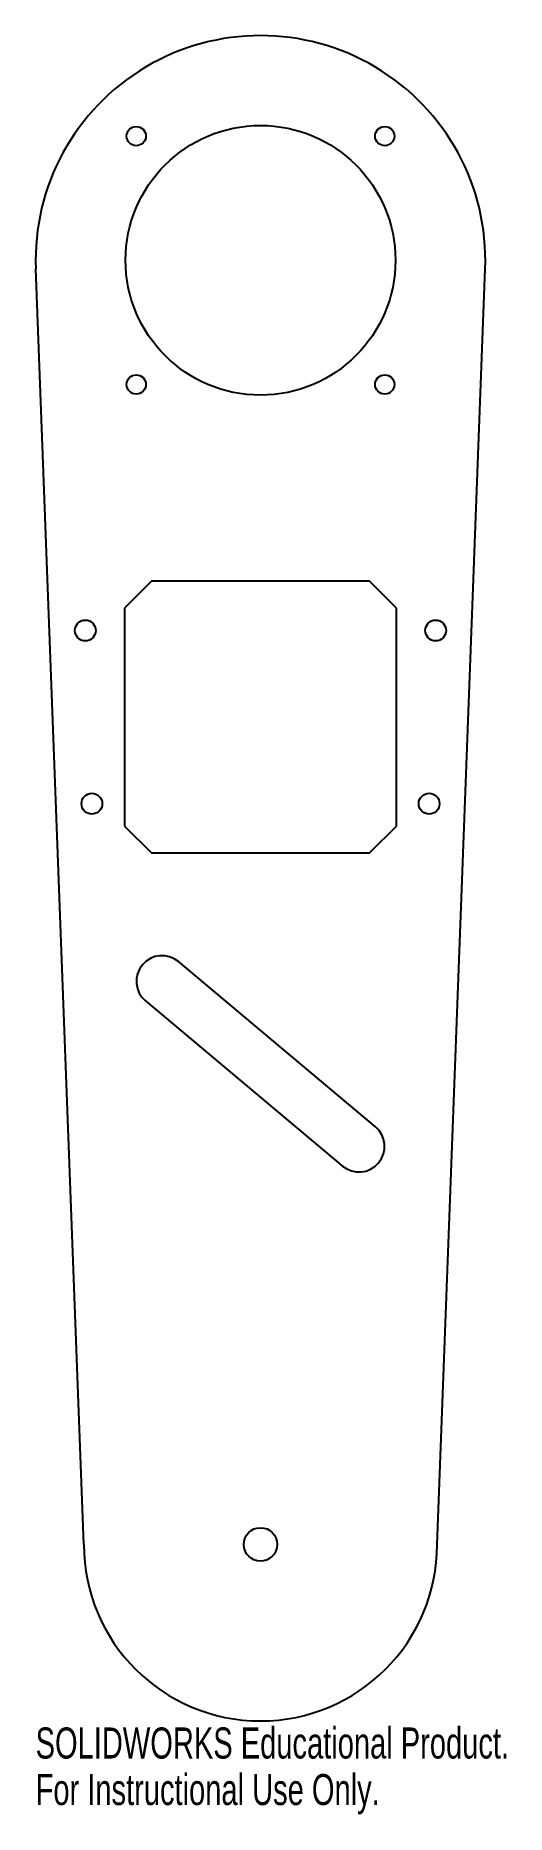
# Model space of a CAD drawing. Header units: millimetres. Extents: x -35 to 38, y -42 to 235.
import ezdxf

# ---------------------------------------------------------------- set-up
doc = ezdxf.new("R2010")
doc.units = ezdxf.units.MM
doc.styles.add('SLDTEXTSTYLE0', font='TXT', dxfattribs={"width": 0.7})

msp = doc.modelspace()

# ---------------------------------------------------------------- linework, layer by layer
at = {"color": 7, "linetype": 'Continuous', "lineweight": 25}
for p, q in [((-27.5, 0), (-34.98, 198.68)), ((27.5, 0), (34.98, 198.68)), ((-16.98, 150), (-21.15, 145.83)), ((16.98, 150), (-16.98, 150)), ((21.15, 145.83), (16.98, 150)), ((-21.15, 145.83), (-21.15, 111.87)), ((21.15, 111.87), (21.15, 145.83)), ((-21.15, 111.87), (-16.98, 107.7)), ((16.98, 107.7), (21.15, 111.87)), ((-16.98, 107.7), (16.98, 107.7)), ((17.89, 65.05), (-12.75, 90.76)), ((-17.89, 84.64), (12.75, 58.92))]:
    msp.add_line(p, q, dxfattribs=at)
for centre, radius in [((0, 200), 21), ((-19.34, 219.34), 1.5), ((19.34, 219.34), 1.5), ((-19.34, 180.66), 1.5), ((19.34, 180.66), 1.5), ((-27.26, 142.34), 1.62), ((27.26, 142.34), 1.62), ((-26.24, 115.36), 1.62), ((26.24, 115.36), 1.62), ((0, 0), 2.6)]:
    msp.add_circle(centre, radius, dxfattribs=at)
for centre, radius, start, end in [((0, 200), 35, 357.8453, 182.1547), ((-15.32, 87.7), 4, 50, 230), ((15.32, 61.99), 4, 230, 50), ((0, 0), 27.5, 180, 0)]:
    msp.add_arc(centre, radius, start, end, dxfattribs=at)

# ---------------------------------------------------------------- texts
at = {"color": 7, "linetype": 'Continuous', "char_height": 4.8336, "attachment_point": 1, "style": 'SLDTEXTSTYLE0'}
for s, insert in [('SOLIDWORKS Educational Product.', (-35, -28.52)), ('For Instructional Use Only.', (-35, -35.77))]:
    msp.add_mtext(s, dxfattribs=dict(at, insert=insert))

doc.saveas('drawing.dxf')
